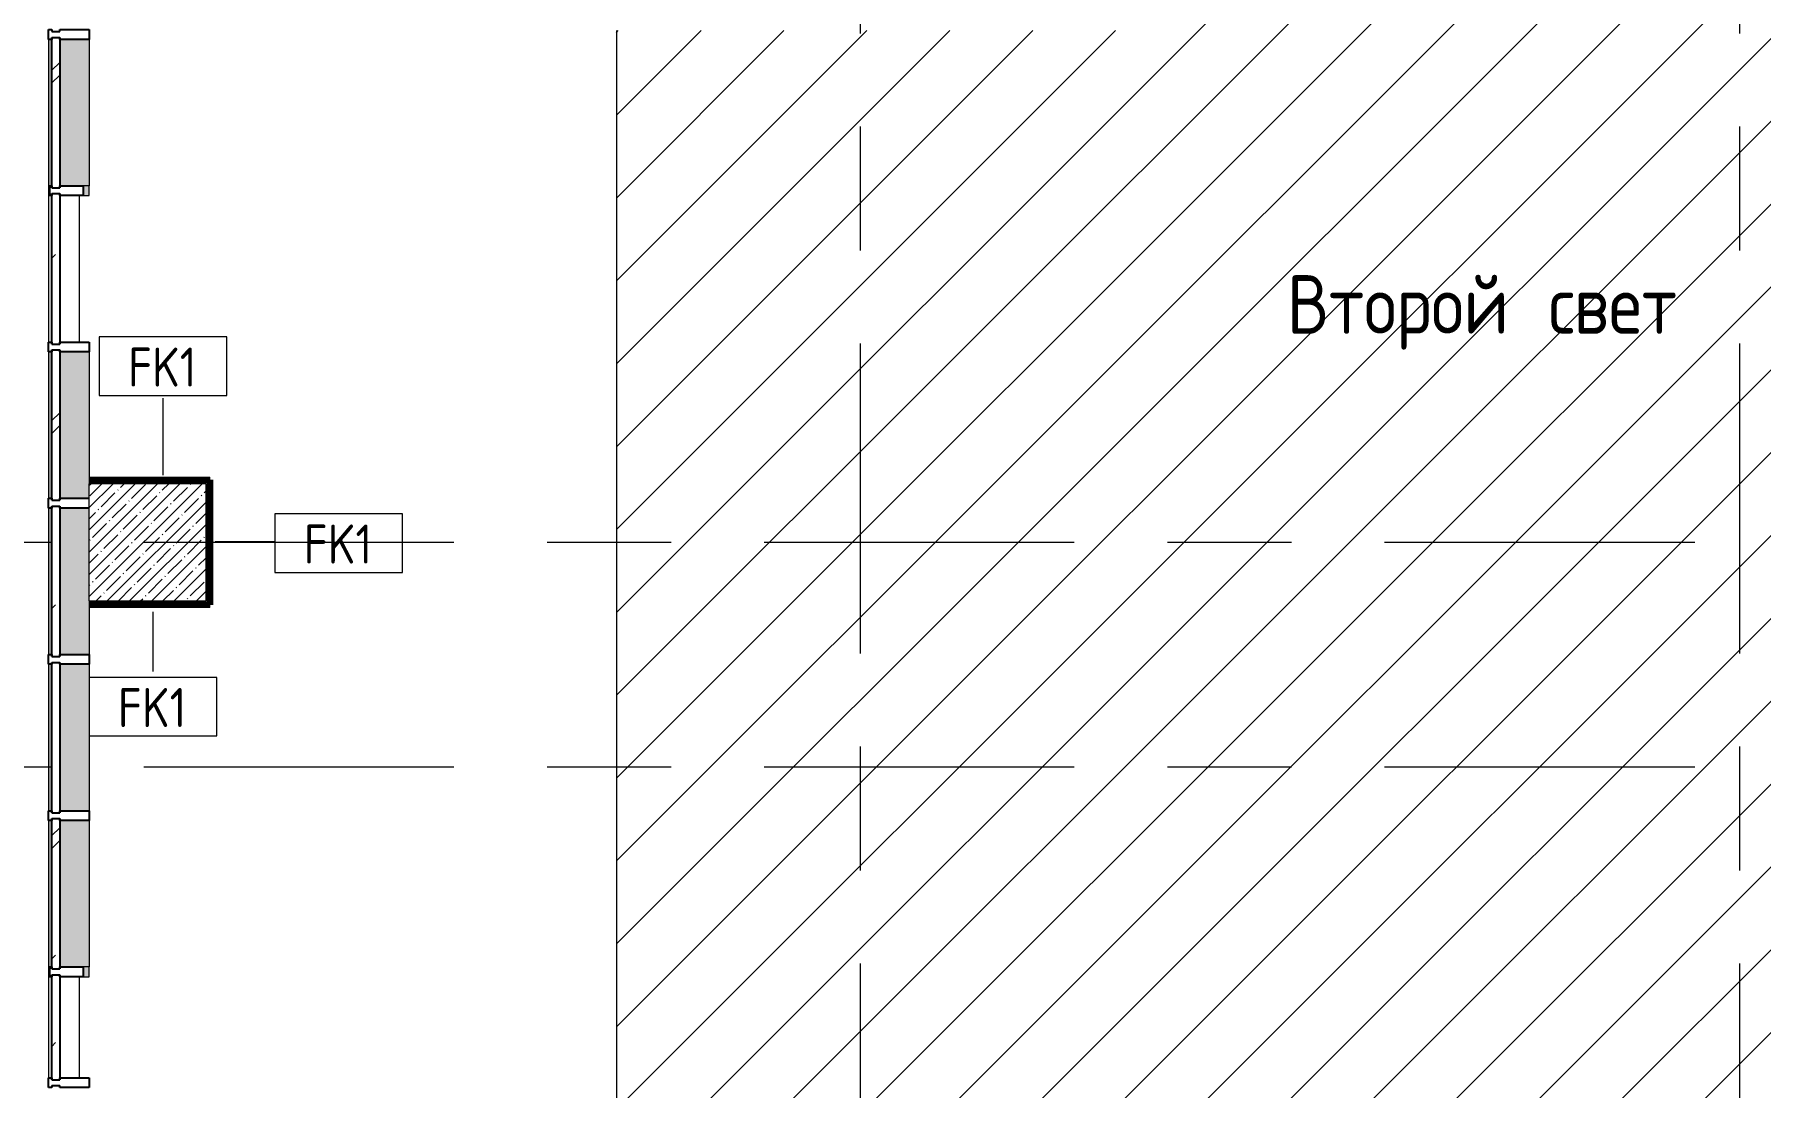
# Model space of a CAD drawing. Header units: millimetres. Extents: x -3245 to 186632, y -8553 to 29000.
# Drawn here: x 3782 to 12615, y 15358 to 20750 of the extents above; entities that cross this region are included whole.
import ezdxf

# ---------------------------------------------------------------- set-up
doc = ezdxf.new("R2010")
doc.units = ezdxf.units.MM
doc.linetypes.add('Осевая', pattern=[3175, 635, -476.25, 1587.5, -476.25])
for name, color, linetype, lineweight in [('A-DETL', 7, 'Continuous', 9), ('A-GLAZ-CURT', 7, 'Continuous', 9), ('A-GLAZ-CURT-1', 7, 'Continuous', 25), ('A-GLAZ-CWMG', 7, 'Continuous', 9), ('A-GLAZ-CWMG-1', 7, 'Continuous', 25), ('A-WALL-IDEN', 7, 'Continuous', 9), ('G-ANNO-TEXT', 7, 'Continuous', 9), ('I-WALL', 7, 'Continuous', 9), ('S-COLS', 7, 'Continuous', 9), ('Оси-2', 7, 'Осевая', 9)]:
    doc.layers.add(name, color=color, linetype=linetype, lineweight=lineweight)
for name, color, linetype, lineweight, true_color in [('A-DETL-GENF-2', 7, 'Continuous', 9, 0xc0c0c0), ('I-WALL-10', 7, 'Continuous', 80, 0xff80c0), ('I-WALL-5', 7, 'Continuous', 9, 0xc0c0c0)]:
    doc.layers.add(name, color=color, linetype=linetype, lineweight=lineweight, true_color=true_color)
doc.styles.add('GOST Common', font='GOST_Common.ttf', dxfattribs={"width": 0.9, "height": 200})
doc.styles.add('GOST Common_2', font='GOST_Common.ttf', dxfattribs={"width": 0.9, "height": 300})
pattern_1 = [(0, (0, 0), (121.92, 30.48), [10.058, -81.382, 10.058, -81.382, -487.68]), (0, (0, 0), (121.92, 30.48), [-182.88, 10.058, -172.822, 10.058, -81.382, -213.36]), (0, (0, 0), (121.92, 30.48), [-457.2, 10.058, -50.902, 10.058, -142.342]), (120, (45.72, 15.24), (-87.356454, 90.345817), [10.058, -81.382, 10.058, -81.382, -487.68]), (120, (45.72, 15.24), (-87.356454, 90.345817), [-182.88, 10.058, -172.822, 10.058, -81.382, -213.36]), (120, (45.72, 15.24), (-87.356454, 90.345817), [-457.2, 10.058, -50.902, 10.058, -142.342]), (240, (60.96, 76.2), (-34.563546, -120.825817), [10.058, -81.382, 10.058, -81.382, -487.68]), (240, (60.96, 76.2), (-34.563546, -120.825817), [-182.88, 10.058, -172.822, 10.058, -81.382, -213.36]), (240, (60.96, 76.2), (-34.563546, -120.825817), [-457.2, 10.058, -50.902, 10.058, -142.342])]

# ---------------------------------------------------------------- blocks, each defined once
blk = doc.blocks.new('Системная панель - Стекло - 40мм-22858442-План отделки стен 2 этажа в осях 1-12')
at = {"layer": 'A-GLAZ-CURT'}
h = blk.add_hatch(dxfattribs=at)
h.set_pattern_fill('FP_20', color=256, style=0, pattern_type=2)
h.set_pattern_definition([(135, (19450.12, -3971.1), (-282.843, -282.843), [200, -600]), (135, (19550.12, -4171.1), (-282.843, -282.843), [600, -200]), (135, (19650.12, -3771.1), (-282.843, -282.843), [200, -600])])
h.paths.add_polyline_path([(385, 0), (385, 40), (-385, 40), (-385, 0)])
at = {"layer": 'A-GLAZ-CURT-1'}
for p, q in [((-385, 40), (385, 40)), ((-385, 0), (-385, 40)), ((385, 0), (385, 40)), ((385, 0), (-385, 0))]:
    blk.add_line(p, q, dxfattribs=at)
blk = doc.blocks.new('Системная панель - Стекло - 40мм-23190197-План отделки стен 2 этажа в осях 1-12')
at = {"layer": 'A-GLAZ-CURT'}
h = blk.add_hatch(dxfattribs=at)
h.set_pattern_fill('FP_22', color=256, style=0, pattern_type=2)
h.set_pattern_definition([(135, (15566.62, -3971.1), (-282.843, -282.843), [200, -600]), (135, (15666.62, -4171.1), (-282.843, -282.843), [600, -200]), (135, (15766.62, -3771.1), (-282.843, -282.843), [200, -600])])
h.paths.add_polyline_path([(268.5, 0), (268.5, 40), (-268.5, 40), (-268.5, 0)])
at = {"layer": 'A-GLAZ-CURT-1'}
for p, q in [((-268.5, 40), (268.5, 40)), ((-268.5, 0), (-268.5, 40)), ((268.5, 0), (-268.5, 0)), ((268.5, 0), (268.5, 40))]:
    blk.add_line(p, q, dxfattribs=at)
blk = doc.blocks.new('Прямоугольный импост - Импост структурный с накладкой - 190мм-22858300-План отделки стен 2 этажа в осях 1-12')
at = {"layer": 'A-GLAZ-CWMG-1'}
for p, q in [((0, 17), (-50, 17)), ((-50, 17), (-50, 0)), ((-50, 0), (-40, 0)), ((-40, 0), (-40, -40)), ((-10, 0), (0, 0)), ((-10, 0), (-10, -40)), ((0, 0), (0, 17)), ((-40, -40), (-50, -40)), ((-50, -40), (-50, -190)), ((0, -40), (-10, -40)), ((0, -190), (0, -40)), ((-50, -190), (0, -190))]:
    blk.add_line(p, q, dxfattribs=at)
blk = doc.blocks.new('Прямоугольный импост - Импост структурный с накладкой - 190мм-23186008-План отделки стен 2 этажа в осях 1-12')
at = {"layer": 'A-GLAZ-CWMG'}
for points in [[(3854.1, 19975.1), (3871.1, 19975.1), (3871.1, 20725.1), (3854.1, 20725.1), (3854.1, 19982.1)], [(4061.1, 19975.1), (4061.1, 20725.1), (3911.1, 20725.1), (3911.1, 19975.1), (4031.1, 19975.1)]]:
    blk.add_hatch(color=256, dxfattribs=at).paths.add_polyline_path(points)
for p, q in [((3854.1, 20725.1), (3854.1, 19975.1)), ((4061.1, 20725.1), (4061.1, 19975.1)), ((3861.1, 19975.1), (3854.1, 19975.1)), ((4061.1, 19975.1), (4031.1, 19975.1))]:
    blk.add_line(p, q, dxfattribs=at)
blk = doc.blocks.new('Прямоугольный импост - Импост структурный с накладкой - 160мм-23190189-План отделки стен 2 этажа в осях 1-12')
at = {"layer": 'A-GLAZ-CWMG'}
for p, q in [((3854.1, 15925.1), (3854.1, 15408.1)), ((3854.1, 15925.1), (3861.1, 15925.1)), ((4011.1, 15925.1), (4011.1, 15408.1))]:
    blk.add_line(p, q, dxfattribs=at)
blk = doc.blocks.new('Системная панель - Стекло - 40мм-V45-План отделки стен 2 этажа в осях 1-12')
at = {"layer": 'A-GLAZ-CURT'}
h = blk.add_hatch(dxfattribs=at)
h.set_pattern_fill('FP_53', color=256, style=0, pattern_type=2)
h.set_pattern_definition([(135, (16250.12, -3971.1), (-282.843, -282.843), [200, -600]), (135, (16350.12, -4171.1), (-282.843, -282.843), [600, -200]), (135, (16450.12, -3771.1), (-282.843, -282.843), [200, -600])])
h.paths.add_polyline_path([(385, 0), (385, 40), (-385, 40), (-385, 0), (43.5, 0)])
at = {"layer": 'A-GLAZ-CURT-1'}
for p, q in [((-385, 40), (385, 40)), ((-385, 0), (-385, 40)), ((385, 0), (385, 40)), ((385, 0), (-385, 0))]:
    blk.add_line(p, q, dxfattribs=at)
blk = doc.blocks.new('Прямоугольный импост - Импост структурный с накладкой - 190мм-V46-План отделки стен 2 этажа в осях 1-12')
at = {"layer": 'A-GLAZ-CWMG-1'}
for p, q in [((25, 17), (-25, 17)), ((-25, 17), (-25, 0)), ((-25, 0), (-15, 0)), ((-15, 0), (-15, -40)), ((15, 0), (25, 0)), ((15, 0), (15, -40)), ((25, 0), (25, 17)), ((-15, -40), (-25, -40)), ((-25, -40), (-25, -190)), ((25, -40), (15, -40)), ((25, -190), (25, -40)), ((-25, -190), (25, -190))]:
    blk.add_line(p, q, dxfattribs=at)
blk = doc.blocks.new('Прямоугольный импост - Импост структурный с накладкой - 160мм-V47-План отделки стен 2 этажа в осях 1-12')
at = {"layer": 'A-GLAZ-CWMG'}
for p, q in [((3854.1, 19925.1), (3854.1, 19175.1)), ((3854.1, 19925.1), (3861.1, 19925.1)), ((4011.1, 19925.1), (4011.1, 19175.1))]:
    blk.add_line(p, q, dxfattribs=at)
blk = doc.blocks.new('Системная панель - Стекло - 40мм-V53-План отделки стен 2 этажа в осях 1-12')
at = {"layer": 'A-GLAZ-CURT'}
h = blk.add_hatch(dxfattribs=at)
h.set_pattern_fill('FP_63', color=256, style=0, pattern_type=2)
h.set_pattern_definition([(135, (20250.12, -3971.1), (-282.843, -282.843), [200, -600]), (135, (20350.12, -4171.1), (-282.843, -282.843), [600, -200]), (135, (20450.12, -3771.1), (-282.843, -282.843), [200, -600])])
h.paths.add_polyline_path([(385, 0), (385, 40), (-385, 40), (-385, 0), (277.7, 0)])
at = {"layer": 'A-GLAZ-CURT-1'}
for p, q in [((-385, 40), (385, 40)), ((-385, 0), (-385, 40)), ((385, 0), (385, 40)), ((385, 0), (-385, 0))]:
    blk.add_line(p, q, dxfattribs=at)
blk = doc.blocks.new('BSC_Колонна _Прямоугольная - 600х600-17858062-План отделки стен 2 этажа в осях 1-12')
at = {"layer": 'S-COLS'}
h = blk.add_hatch(dxfattribs=at)
h.set_pattern_fill('FP_67', color=256, style=0, pattern_type=2)
h.set_pattern_definition([(45, (-4360, -18150), (-57.02463, 57.02463), []), (45, (-4302.975, -18150), (-57.02463, 57.02463), [100.806, -20.161, 3.353, -16.808])])
h.paths.add_polyline_path([(-150.4, -300), (300, -300), (300, 300), (-300, 300), (-300, -300)])
for p, q in [((300, 300), (-300, 300)), ((-300, 300), (-300, -300)), ((300, -300), (300, 300)), ((-300, -300), (300, -300))]:
    blk.add_line(p, q, dxfattribs=at)
blk = doc.blocks.new('Прямоугольный импост - Импост структурный с накладкой - 170мм-23998904-План отделки стен 2 этажа в осях 1-12')
at = {"layer": 'A-GLAZ-CWMG-1'}
for p, q in [((25, 10), (-25, 10)), ((-25, 10), (-25, 0)), ((-25, 0), (-15, 0)), ((-15, 0), (-15, -40)), ((15, 0), (25, 0)), ((15, 0), (15, -40)), ((25, 0), (25, 10)), ((-15, -40), (-25, -40)), ((-25, -40), (-25, -160)), ((25, -40), (15, -40)), ((25, -160), (25, -40)), ((-25, -160), (25, -160))]:
    blk.add_line(p, q, dxfattribs=at)
blk = doc.blocks.new('Системная панель - Стекло - 40мм-23933787-План отделки стен 2 этажа в осях 1-12')
at = {"layer": 'A-GLAZ-CURT'}
h = blk.add_hatch(dxfattribs=at)
h.set_pattern_fill('FP_80', color=256, style=0, pattern_type=2)
h.set_pattern_definition([(135, (17850.12, -3971.1), (-282.843, -282.843), [200, -600]), (135, (17950.12, -4171.1), (-282.843, -282.843), [600, -200]), (135, (18050.12, -3771.1), (-282.843, -282.843), [200, -600])])
h.paths.add_polyline_path([(385, 0), (385, 40), (-385, 40), (-385, 0), (-239.4, 0)])
at = {"layer": 'A-GLAZ-CURT-1'}
for p, q in [((-385, 40), (385, 40)), ((-385, 0), (-385, 40)), ((385, 0), (-385, 0)), ((385, 0), (385, 40))]:
    blk.add_line(p, q, dxfattribs=at)
blk = doc.blocks.new('Прямоугольный импост - Импост структурный с накладкой - 190мм-23933782-План отделки стен 2 этажа в осях 1-12')
at = {"layer": 'A-GLAZ-CWMG'}
for points in [[(3871.1, 17750.1), (3871.1, 18325.1), (3854.1, 18325.1), (3854.1, 17750.1)], [(4061.1, 17750.1), (4060, 18325.1), (3911.1, 18325.1), (3911.1, 17750.1), (4060, 17750.1)]]:
    blk.add_hatch(color=256, dxfattribs=at).paths.add_polyline_path(points)
for p, q in [((3854.1, 18325.1), (3854.1, 17750.1)), ((4061.1, 17850), (4061.1, 17750.1))]:
    blk.add_line(p, q, dxfattribs=at)
blk = doc.blocks.new('Прямоугольный импост - Импост структурный с накладкой - 190мм-V71-План отделки стен 2 этажа в осях 1-12')
at = {"layer": 'A-GLAZ-CWMG-1'}
for p, q in [((25, 17), (-25, 17)), ((-25, 17), (-25, 0)), ((-25, 0), (-15, 0)), ((-15, 0), (-15, -40)), ((15, 0), (25, 0)), ((15, 0), (15, -40)), ((25, 0), (25, 17)), ((-15, -40), (-25, -40)), ((-25, -40), (-25, -188.9)), ((25, -40), (15, -40)), ((25, -188.9), (25, -40))]:
    blk.add_line(p, q, dxfattribs=at)
blk = doc.blocks.new('Прямоугольный импост - Импост структурный с накладкой - 190мм-23933784-План отделки стен 2 этажа в осях 1-12')
at = {"layer": 'A-GLAZ-CWMG'}
for points in [[(3871.1, 17575.1), (3871.1, 17750.1), (3854.1, 17750.1), (3854.1, 17575.1)], [(4061.1, 17575.1), (4061.1, 17750.1), (3911.1, 17750.1), (3911.1, 17575.1)]]:
    blk.add_hatch(color=256, dxfattribs=at).paths.add_polyline_path(points)
for p, q in [((3854.1, 17750.1), (3854.1, 17575.1)), ((4061.1, 17750.1), (4061.1, 17575.1))]:
    blk.add_line(p, q, dxfattribs=at)
blk = doc.blocks.new('Прямоугольный импост - Импост структурный с накладкой - 190мм-23933747-План отделки стен 2 этажа в осях 1-12')
at = {"layer": 'A-GLAZ-CWMG'}
for points in [[(3871.1, 18375.1), (3871.1, 18950.1), (3854.1, 18950.1), (3854.1, 18375.1)], [(4060, 18375.1), (4060, 18950.1), (3911.1, 18950.1), (3911.1, 18375.1)]]:
    blk.add_hatch(color=256, dxfattribs=at).paths.add_polyline_path(points)
for p, q in [((3854.1, 18950.1), (3854.1, 18375.1)), ((4061.1, 18950.1), (4061.1, 18450))]:
    blk.add_line(p, q, dxfattribs=at)
blk = doc.blocks.new('Системная панель - Стекло - 40мм-V78-План отделки стен 2 этажа в осях 1-12')
at = {"layer": 'A-GLAZ-CURT-1'}
for p, q in [((-385, 40), (385, 40)), ((-385, 0), (-385, 40)), ((385, 0), (385, 40)), ((385, 0), (-385, 0))]:
    blk.add_line(p, q, dxfattribs=at)
blk = doc.blocks.new('Прямоугольный импост - Импост структурный с накладкой - 190мм-V28-План отделки стен 2 этажа в осях 1-12')
at = {"layer": 'A-GLAZ-CWMG'}
for points in [[(3871.1, 24775.1), (3871.1, 25525.1), (3854.1, 25525.1), (3854.1, 24775.1)], [(4061.1, 24775.1), (4061.1, 25525.1), (3911.1, 25525.1), (3911.1, 24775.1)]]:
    blk.add_hatch(color=256, dxfattribs=at).paths.add_polyline_path(points)
for p, q in [((3854.1, 25525.1), (3854.1, 24775.1)), ((4061.1, 25525.1), (4061.1, 24775.1))]:
    blk.add_line(p, q, dxfattribs=at)
blk = doc.blocks.new('Системная панель - Стекло - 40мм-23933750-План отделки стен 2 этажа в осях 1-12')
at = {"layer": 'A-GLAZ-CURT'}
h = blk.add_hatch(dxfattribs=at)
h.set_pattern_fill('FP_88', color=256, style=0, pattern_type=2)
h.set_pattern_definition([(135, (18650.12, -3971.1), (-282.843, -282.843), [200, -600]), (135, (18750.12, -4171.1), (-282.843, -282.843), [600, -200]), (135, (18850.12, -3771.1), (-282.843, -282.843), [200, -600])])
h.paths.add_polyline_path([(385, 0), (385, 40), (-385, 40), (-385, 0), (-380.8, 0)])
at = {"layer": 'A-GLAZ-CURT-1'}
for p, q in [((-385, 40), (385, 40)), ((-385, 0), (-385, 40)), ((385, 0), (-385, 0)), ((385, 0), (385, 40))]:
    blk.add_line(p, q, dxfattribs=at)
blk = doc.blocks.new('Прямоугольный импост - Импост структурный с накладкой - 190мм-23933749-План отделки стен 2 этажа в осях 1-12')
at = {"layer": 'A-GLAZ-CWMG'}
for points in [[(3871.1, 18950.1), (3871.1, 19125.1), (3854.1, 19125.1), (3854.1, 18950.1)], [(4061.1, 18950.1), (4061.1, 19125.1), (3911.1, 19125.1), (3911.1, 18950.1)]]:
    blk.add_hatch(color=256, dxfattribs=at).paths.add_polyline_path(points)
for p, q in [((3854.1, 19125.1), (3854.1, 18950.1)), ((4061.1, 19125.1), (4061.1, 18950.1))]:
    blk.add_line(p, q, dxfattribs=at)
blk = doc.blocks.new('Прямоугольный импост - Импост структурный с накладкой - 190мм-23998909-План отделки стен 2 этажа в осях 1-12')
at = {"layer": 'A-GLAZ-CWMG'}
h = blk.add_hatch(color=256, dxfattribs=at)
h.paths.add_polyline_path([(25, -160), (25, -190), (-25, -190), (-25, -160), (23, -160)])
h.paths.add_polyline_path([(25, 10), (-25, 10), (-25, 17), (25, 17)])
for p, q in [((-25, 17), (25, 17)), ((25, -160), (25, -190)), ((25, -190), (-25, -190))]:
    blk.add_line(p, q, dxfattribs=at)
blk = doc.blocks.new('Прямоугольный импост - Импост структурный с накладкой - 190мм-V79-План отделки стен 2 этажа в осях 1-12')
at = {"layer": 'A-GLAZ-CWMG'}
h = blk.add_hatch(color=256, dxfattribs=at)
h.paths.add_polyline_path([(25, 17), (25, 10), (-25, 10), (-25, 17), (15, 17)])
h.paths.add_polyline_path([(25, -160), (25, -190), (-25, -190), (-25, -160), (23, -160)])
for p, q in [((-25, 17), (25, 17)), ((25, -160), (25, -190)), ((25, -190), (-25, -190))]:
    blk.add_line(p, q, dxfattribs=at)
blk = doc.blocks.new('М_стена_0001 - Типоразмер_без рамки-25382661-План отделки стен 2 этажа в осях 1-12')
at = {"layer": 'A-WALL-IDEN'}
for p, q in [((3.258, 1.523), (-3.273, 1.523)), ((-3.273, 1.523), (-3.273, -1.477)), ((3.258, -1.477), (3.258, 1.523)), ((-3.273, -1.477), (3.258, -1.477))]:
    blk.add_line(p, q, dxfattribs=at)

msp = doc.modelspace()

# ---------------------------------------------------------------- hatches: boundary and pattern name
at = {"layer": 'A-DETL-GENF-2'}
h = msp.add_hatch(dxfattribs=at)
h.set_pattern_fill('FP_103', color=256, style=0, pattern_type=2)
h.set_pattern_definition([(45, (0, 0), (-212.132, 212.132), [])])
h.paths.add_polyline_path([(13710.3, 15200), (13710.3, 27150), (4660, 27150), (4660, 26500), (4060, 26500), (4060, 25750), (9710, 25750), (9710, 20770), (6760, 20770), (6760, 15200), (13603.1, 15200)])
at = {"layer": 'I-WALL'}
h = msp.add_hatch(dxfattribs=at)
h.set_pattern_fill('FP_89', color=256, style=0, pattern_type=2)
h.set_pattern_definition(pattern_1)
h.paths.add_polyline_path([(4660, 18450), (4660, 18469.2), (4066.2, 18470.3), (4066.1, 18450.3), (4238.2, 18450)])
h = msp.add_hatch(dxfattribs=at)
h.set_pattern_fill('FP_89', color=256, style=0, pattern_type=2)
h.set_pattern_definition(pattern_1)
h.paths.add_polyline_path([(4660, 17850), (4680, 17850), (4680, 18469.2), (4660, 18469.2), (4660, 18189.5)])
h = msp.add_hatch(dxfattribs=at)
h.set_pattern_fill('FP_89', color=256, style=0, pattern_type=2)
h.set_pattern_definition(pattern_1)
h.paths.add_polyline_path([(4680, 17830), (4680, 17850), (4064.8, 17850), (4064.8, 17830), (4660, 17830)])

# ---------------------------------------------------------------- linework, layer by layer
at = {"layer": 'A-DETL'}
msp.add_line((6760, 20770), (6760, 15200), dxfattribs=at)
at = {"layer": 'A-WALL-IDEN'}
for p, q in [((4440, 18494.3), (4440, 18887.5)), ((4706, 18153.1), (5012.5, 18153.1)), ((4388, 17794.6), (4388, 17488.1))]:
    msp.add_line(p, q, dxfattribs=at)
at = {"layer": 'I-WALL-10'}
for p, q in [((4060, 18470.2), (4681, 18470.2)), ((4060, 18470.2), (4060, 18469.2)), ((4680, 18469.2), (4060, 18469.2)), ((4680, 17830), (4680, 18469.2)), ((4681, 18470.2), (4681, 17829)), ((4064.8, 17829), (4064.8, 17830)), ((4064.8, 17830), (4680, 17830)), ((4681, 17829), (4064.8, 17829))]:
    msp.add_line(p, q, dxfattribs=at)
at = {"layer": 'I-WALL-5'}
for p, q in [((4066.2, 18470.3), (4066.1, 18450.3)), ((4066.2, 18470.3), (4680, 18469.2)), ((4238.2, 18450), (4066.1, 18450.3)), ((4064.8, 17830), (4064.8, 17850))]:
    msp.add_line(p, q, dxfattribs=at)
at = {"layer": 'Оси-2'}
for p, q in [((8010, 593.7), (8010, 24898.1)), ((12510, 593.7), (12510, 24898.1)), ((55, 18150), (35770, 18150)), ((55, 17000), (35770, 17000))]:
    msp.add_line(p, q, dxfattribs=at)

# ---------------------------------------------------------------- block references
at = {"layer": 'A-GLAZ-CURT-1', "rotation": 269.9999999999999}
for name, p in [('Системная панель - Стекло - 40мм-V53-План отделки стен 2 этажа в осях 1-12', (3871.1, 20350.1)), ('Системная панель - Стекло - 40мм-22858442-План отделки стен 2 этажа в осях 1-12', (3871.1, 19550.1)), ('Системная панель - Стекло - 40мм-23933750-План отделки стен 2 этажа в осях 1-12', (3871.1, 18750.1)), ('Системная панель - Стекло - 40мм-23933787-План отделки стен 2 этажа в осях 1-12', (3871.1, 17950.1)), ('Системная панель - Стекло - 40мм-V78-План отделки стен 2 этажа в осях 1-12', (3871.1, 17150.1)), ('Системная панель - Стекло - 40мм-V45-План отделки стен 2 этажа в осях 1-12', (3871.1, 16350.1)), ('Системная панель - Стекло - 40мм-23190197-План отделки стен 2 этажа в осях 1-12', (3871.1, 15666.6))]:
    msp.add_blockref(name, p, dxfattribs=at)
at = {"layer": 'A-GLAZ-CWMG'}
for name, p in [('Прямоугольный импост - Импост структурный с накладкой - 190мм-23186008-План отделки стен 2 этажа в осях 1-12', (0, 0)), ('Прямоугольный импост - Импост структурный с накладкой - 160мм-V47-План отделки стен 2 этажа в осях 1-12', (0, 0)), ('Прямоугольный импост - Импост структурный с накладкой - 190мм-23933749-План отделки стен 2 этажа в осях 1-12', (0, 0)), ('Прямоугольный импост - Импост структурный с накладкой - 190мм-23933747-План отделки стен 2 этажа в осях 1-12', (0, 0)), ('Прямоугольный импост - Импост структурный с накладкой - 190мм-23933782-План отделки стен 2 этажа в осях 1-12', (0, 0)), ('Прямоугольный импост - Импост структурный с накладкой - 190мм-23933784-План отделки стен 2 этажа в осях 1-12', (0, 0)), ('Прямоугольный импост - Импост структурный с накладкой - 190мм-V28-План отделки стен 2 этажа в осях 1-12', (0, -8000)), ('Прямоугольный импост - Импост структурный с накладкой - 190мм-23186008-План отделки стен 2 этажа в осях 1-12', (0, -4000)), ('Прямоугольный импост - Импост структурный с накладкой - 160мм-23190189-План отделки стен 2 этажа в осях 1-12', (0, 0))]:
    msp.add_blockref(name, p, dxfattribs=at)
at = {"layer": 'A-GLAZ-CWMG', "extrusion": (0, 0, -1), "rotation": 270.0000000000001}
for name, p in [('Прямоугольный импост - Импост структурный с накладкой - 190мм-23998909-План отделки стен 2 этажа в осях 1-12', (-3871.1, 19950.1)), ('Прямоугольный импост - Импост структурный с накладкой - 190мм-V79-План отделки стен 2 этажа в осях 1-12', (-3871.1, 15950.1))]:
    msp.add_blockref(name, p, dxfattribs=at)
at = {"layer": 'A-GLAZ-CWMG-1', "extrusion": (0, 0, -1), "rotation": 270.0000000000001}
for name, p in [('Прямоугольный импост - Импост структурный с накладкой - 190мм-V46-План отделки стен 2 этажа в осях 1-12', (-3871.1, 20750.1)), ('Прямоугольный импост - Импост структурный с накладкой - 170мм-23998904-План отделки стен 2 этажа в осях 1-12', (-3871.1, 19950.1)), ('Прямоугольный импост - Импост структурный с накладкой - 190мм-V46-План отделки стен 2 этажа в осях 1-12', (-3871.1, 19150.1)), ('Прямоугольный импост - Импост структурный с накладкой - 190мм-V71-План отделки стен 2 этажа в осях 1-12', (-3871.1, 18350.1)), ('Прямоугольный импост - Импост структурный с накладкой - 190мм-V46-План отделки стен 2 этажа в осях 1-12', (-3871.1, 17550.1)), ('Прямоугольный импост - Импост структурный с накладкой - 190мм-V46-План отделки стен 2 этажа в осях 1-12', (-3871.1, 16750.1)), ('Прямоугольный импост - Импост структурный с накладкой - 170мм-23998904-План отделки стен 2 этажа в осях 1-12', (-3871.1, 15950.1)), ('Прямоугольный импост - Импост структурный с накладкой - 190мм-22858300-План отделки стен 2 этажа в осях 1-12', (-3871.1, 15358.1))]:
    msp.add_blockref(name, p, dxfattribs=at)
at = {"layer": 'A-WALL-IDEN', "xscale": 99.99999999999993, "yscale": 99.99999999999993, "zscale": 99.99999999999993}
for p in [(4440.8, 19049), (5339.8, 18142.6), (4388.7, 17305.7)]:
    msp.add_blockref('М_стена_0001 - Типоразмер_без рамки-25382661-План отделки стен 2 этажа в осях 1-12', p, dxfattribs=at)
at = {"layer": 'S-COLS'}
msp.add_blockref('BSC_Колонна _Прямоугольная - 600х600-17858062-План отделки стен 2 этажа в осях 1-12', (4360, 18150), dxfattribs=at)

# ---------------------------------------------------------------- texts
at = {"layer": 'A-WALL-IDEN', "char_height": 200, "width": 447.342, "attachment_point": 1, "style": 'GOST Common'}
for insert in [(4260.5, 19147), (5159.6, 18240.7), (4208.5, 17403.7)]:
    msp.add_mtext('FK1', dxfattribs=dict(at, insert=insert))
at = {"layer": 'G-ANNO-TEXT', "char_height": 300, "attachment_point": 1, "style": 'GOST Common_2'}
for s, insert, width in [('Второй', (10191.5, 19517.9), 1507.974), ('\\fGOST Common|b0|i0|c204|p34|;\\W.9; ', (11435.7, 19517.9), 115.443), ('свет', (11531, 19517.9), 966.835)]:
    msp.add_mtext(s, dxfattribs=dict(at, insert=insert, width=width))

doc.saveas('drawing.dxf')
